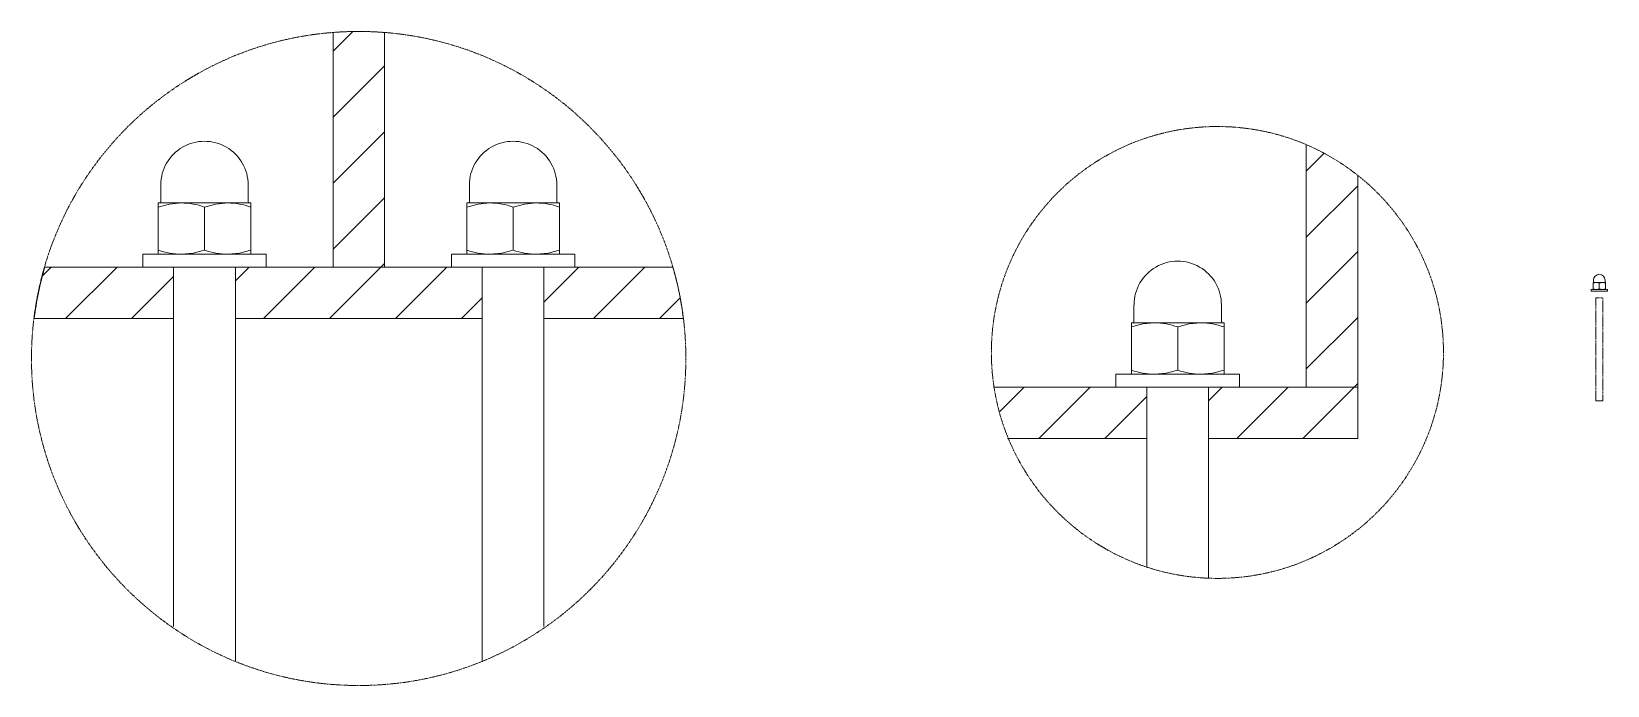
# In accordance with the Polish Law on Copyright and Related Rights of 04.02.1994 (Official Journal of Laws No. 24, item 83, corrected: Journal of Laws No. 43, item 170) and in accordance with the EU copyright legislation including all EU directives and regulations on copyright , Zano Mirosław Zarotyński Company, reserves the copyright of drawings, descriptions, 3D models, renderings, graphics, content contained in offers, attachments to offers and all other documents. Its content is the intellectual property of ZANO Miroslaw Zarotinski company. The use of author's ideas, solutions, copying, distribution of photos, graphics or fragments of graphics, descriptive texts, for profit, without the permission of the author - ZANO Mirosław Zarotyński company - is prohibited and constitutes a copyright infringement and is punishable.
# Model space of a CAD drawing. Header units: millimetres. Extents: x 13 to 10225, y -4069 to 1684.
# Drawn here: x 7927 to 10225, y -4069 to -3115 of the extents above.
import ezdxf

# ---------------------------------------------------------------- set-up
doc = ezdxf.new("R2010")
doc.units = ezdxf.units.MM
doc.linetypes.add('HIDDEN', pattern=[1.905, 1.27, -0.635])
doc.layers.add('ZANO_R', color=7, linetype='Continuous', lineweight=0)
doc.layers.add('ZANO_R_przerywana', color=7, linetype='HIDDEN', lineweight=0)

msp = doc.modelspace()

# ---------------------------------------------------------------- linework, layer by layer
at = {"layer": 'ZANO_R'}
for p, q in [((8367.1, -3143.3), (8395.6, -3114.9)), ((8367.1, -3116.2), (8367.1, -3458.4)), ((8442.1, -3116.2), (8442.1, -3458.4)), ((8367.1, -3239.5), (8442.1, -3164.5)), ((8367.1, -3335.8), (8442.1, -3260.8)), ((9786.2, -3279.7), (9786.2, -3633.3)), ((9786.2, -3318.3), (9812.2, -3292.2)), ((9861.2, -3324.3), (9861.2, -3633.3)), ((8115.9, -3338.4), (8115.9, -3362.8)), ((8243.4, -3362.8), (8243.4, -3338.4)), ((8565.9, -3338.4), (8565.9, -3362.8)), ((8693.4, -3362.8), (8693.4, -3338.4)), ((9786.2, -3414.5), (9861.2, -3339.5)), ((8112.1, -3370.7), (8112.1, -3364.6)), ((8145.9, -3364.6), (8112.1, -3364.6)), ((8112.1, -3370.7), (8128.7, -3366.3)), ((8112.1, -3370.7), (8112.1, -3433.6)), ((8128.7, -3366.3), (8145.9, -3364.6)), ((8213.4, -3364.6), (8145.9, -3364.6)), ((8179.6, -3370.7), (8196.2, -3366.3)), ((8179.6, -3370.7), (8179.6, -3433.6)), ((8196.2, -3366.3), (8213.4, -3364.6)), ((8247.1, -3364.6), (8213.4, -3364.6)), ((8247.1, -3370.7), (8247.1, -3364.6)), ((8247.1, -3370.7), (8247.1, -3433.6)), ((8367.1, -3432), (8442.1, -3357)), ((8562.1, -3370.7), (8562.1, -3364.6)), ((8595.9, -3364.6), (8562.1, -3364.6)), ((8562.1, -3370.7), (8578.7, -3366.3)), ((8562.1, -3370.7), (8562.1, -3433.6)), ((8578.7, -3366.3), (8595.9, -3364.6)), ((8663.4, -3364.6), (8595.9, -3364.6)), ((8629.6, -3370.7), (8646.2, -3366.3)), ((8629.6, -3370.7), (8629.6, -3433.6)), ((8646.2, -3366.3), (8663.4, -3364.6)), ((8697.1, -3364.6), (8663.4, -3364.6)), ((8697.1, -3370.7), (8697.1, -3364.6)), ((8697.1, -3370.7), (8697.1, -3433.6)), ((8089.6, -3439.6), (8089.6, -3458.4)), ((8269.6, -3439.6), (8089.6, -3439.6)), ((8112.1, -3439.6), (8112.1, -3433.6)), ((8163.1, -3438), (8145.9, -3439.6)), ((8179.6, -3433.6), (8163.1, -3438)), ((8230.6, -3438), (8213.4, -3439.6)), ((8247.1, -3433.6), (8230.6, -3438)), ((8247.1, -3439.6), (8247.1, -3433.6)), ((8269.6, -3458.4), (8269.6, -3439.6)), ((8539.6, -3439.6), (8539.6, -3458.4)), ((8719.6, -3439.6), (8539.6, -3439.6)), ((8562.1, -3439.6), (8562.1, -3433.6)), ((8613.1, -3438), (8595.9, -3439.6)), ((8629.6, -3433.6), (8613.1, -3438)), ((8680.6, -3438), (8663.4, -3439.6)), ((8697.1, -3433.6), (8680.6, -3438)), ((8697.1, -3439.6), (8697.1, -3433.6)), ((8719.6, -3458.4), (8719.6, -3439.6)), ((9786.2, -3510.7), (9861.2, -3435.7)), ((7943.3, -3470.9), (7956, -3458.2)), ((7946.8, -3458.2), (8134.6, -3458.4)), ((7977.1, -3533.4), (8052.2, -3458.3)), ((8269.6, -3458.4), (8089.6, -3458.4)), ((8134.6, -3533.4), (8134.6, -3458.4)), ((8134.6, -3458.4), (8134.6, -3971)), ((8224.6, -3533.4), (8224.6, -3458.4)), ((8224.6, -3458.4), (8584.6, -3458.4)), ((8224.6, -3458.4), (8224.6, -4033.2)), ((8224.6, -3478.3), (8244.5, -3458.4)), ((8265.7, -3533.4), (8340.7, -3458.4)), ((8361.9, -3533.4), (8436.9, -3458.4)), ((8442.1, -3458.4), (8367.1, -3458.4)), ((8436.9, -3458.4), (8442.1, -3453.2)), ((8458.2, -3533.4), (8533.2, -3458.4)), ((8719.6, -3458.4), (8539.6, -3458.4)), ((8584.6, -3458.4), (8584.6, -3533.4)), ((8584.6, -3458.4), (8584.6, -4033.2)), ((8862.5, -3458.2), (8674.6, -3458.4)), ((8725.6, -3458.3), (8674.6, -3509.3)), ((8674.6, -3533.4), (8674.6, -3458.4)), ((8674.6, -3458.4), (8674.6, -3982.8)), ((8821.9, -3458.3), (8746.8, -3533.4)), ((8073.3, -3533.4), (8134.6, -3472)), ((10201.4, -3490.8), (10201.4, -3493.3)), ((10225.4, -3490.8), (10201.4, -3490.8)), ((10204.4, -3481.6), (10204.4, -3480.8)), ((10208.9, -3480.8), (10204.4, -3480.8)), ((10204.4, -3481.6), (10204.4, -3490)), ((10204.4, -3490.8), (10204.4, -3490)), ((10204.9, -3477.3), (10204.9, -3480.5)), ((10217.9, -3480.8), (10208.9, -3480.8)), ((10213.4, -3481.6), (10213.4, -3490)), ((10222.4, -3480.8), (10217.9, -3480.8)), ((10221.9, -3480.5), (10221.9, -3477.3)), ((10222.4, -3481.6), (10222.4, -3480.8)), ((10222.4, -3481.6), (10222.4, -3490)), ((10222.4, -3490.8), (10222.4, -3490)), ((10225.4, -3493.3), (10225.4, -3490.8)), ((8554.4, -3533.4), (8584.6, -3503.1)), ((8873.2, -3503.2), (8843, -3533.4)), ((9534.9, -3513.3), (9534.9, -3537.7)), ((9662.4, -3537.7), (9662.4, -3513.3)), ((8134.6, -3533.4), (7931.4, -3533.4)), ((8584.6, -3533.4), (8224.6, -3533.4)), ((8674.6, -3533.4), (8877.9, -3533.4)), ((9786.2, -3606.9), (9861.2, -3531.9)), ((9531.2, -3545.6), (9531.2, -3539.6)), ((9564.9, -3539.6), (9531.2, -3539.6)), ((9531.2, -3545.6), (9547.7, -3541.2)), ((9531.2, -3545.6), (9531.2, -3608.5)), ((9547.7, -3541.2), (9564.9, -3539.6)), ((9632.4, -3539.6), (9564.9, -3539.6)), ((9598.7, -3545.6), (9615.2, -3541.2)), ((9598.7, -3545.6), (9598.7, -3608.5)), ((9615.2, -3541.2), (9632.4, -3539.6)), ((9666.2, -3539.6), (9632.4, -3539.6)), ((9666.2, -3545.6), (9666.2, -3539.6)), ((9666.2, -3545.6), (9666.2, -3608.5)), ((9508.7, -3614.6), (9508.7, -3633.3)), ((9688.7, -3614.6), (9508.7, -3614.6)), ((9531.2, -3614.6), (9531.2, -3608.5)), ((9582.1, -3612.9), (9564.9, -3614.6)), ((9598.7, -3608.5), (9582.1, -3612.9)), ((9649.6, -3612.9), (9632.4, -3614.6)), ((9666.2, -3608.5), (9649.6, -3612.9)), ((9666.2, -3614.6), (9666.2, -3608.5)), ((9688.7, -3633.3), (9688.7, -3614.6)), ((9856, -3633.3), (9861.2, -3628.1)), ((9330.9, -3633.2), (9553.7, -3633.3)), ((9338.6, -3669.6), (9375, -3633.2)), ((9396.1, -3708.3), (9471.2, -3633.2)), ((9492.3, -3708.3), (9553.7, -3647)), ((9688.7, -3633.3), (9508.7, -3633.3)), ((9553.7, -3708.3), (9553.7, -3633.3)), ((9553.7, -3633.3), (9553.7, -3895.9)), ((9643.7, -3708.3), (9643.7, -3633.3)), ((9643.7, -3633.3), (9861.2, -3633.3)), ((9643.7, -3633.3), (9643.7, -3912.1)), ((9643.7, -3653.2), (9663.5, -3633.3)), ((9684.8, -3708.3), (9759.8, -3633.3)), ((9781, -3708.3), (9856, -3633.3)), ((9861.2, -3633.3), (9786.2, -3633.3)), ((9553.7, -3708.3), (9350.4, -3708.3)), ((9861.2, -3708.3), (9643.7, -3708.3)), ((8134.6, -3933.7), (8134.6, -3982.8))]:
    msp.add_line(p, q, dxfattribs=at)
at = {"layer": 'ZANO_R', "flags": 128}
for points in [[(10204.4, -3481.6), (10206.6, -3481), (10208.9, -3480.8)], [(10213.4, -3490), (10211.2, -3490.6), (10208.9, -3490.8)], [(10213.4, -3481.6), (10215.6, -3481), (10217.9, -3480.8)], [(10222.4, -3490), (10220.2, -3490.6), (10217.9, -3490.8)]]:
    msp.add_lwpolyline(points, dxfattribs=at)
at = {"layer": 'ZANO_R'}
for points in [[(10201.4, -3493.3), (10225.4, -3493.3)], [(9861.2, -3633.3), (9861.2, -3708.3)]]:
    msp.add_lwpolyline(points, dxfattribs=at)
for centre, radius, start, end in [((8404.6, -3591.6), 476.9, 85.4896, 94.5104), ((8179.6, -3338.4), 63.7, 359.9997, 180.0003), ((8629.6, -3338.4), 63.7, 359.9997, 180.0003), ((8114, -3362.8), 1.88, 270.0029, 359.9902), ((8145, -3467), 102.3, 70.227, 89.5168), ((8212.5, -3467), 102.3, 70.227, 89.5168), ((8245.3, -3362.8), 1.88, 180.0098, 269.9971), ((8564, -3362.8), 1.88, 270.0029, 359.9902), ((8595, -3467), 102.3, 70.227, 89.5168), ((8662.5, -3467), 102.3, 70.227, 89.5168), ((8695.3, -3362.8), 1.88, 180.0098, 269.9834), ((8146.8, -3337.3), 102.3, 250.2279, 269.5163), ((8214.3, -3337.3), 102.3, 250.2279, 269.5163), ((8596.8, -3337.3), 102.3, 250.2279, 269.5163), ((8664.3, -3337.3), 102.3, 250.2279, 269.5163), ((8404.4, -3591.6), 476.7, 163.7479, 173.0145), ((8404.4, -3591.6), 477.1, 7.0111, 16.238), ((9598.7, -3513.3), 63.7, 359.9997, 180.0003), ((10213.4, -3477.3), 8.5, 0, 180), ((10209, -3477.2), 13.6, 250.2279, 269.5164), ((10204.6, -3480.5), 0.25, 270, 0), ((10208.8, -3494.4), 13.6, 70.2269, 89.5167), ((10218, -3477.2), 13.6, 250.2279, 269.5164), ((10217.8, -3494.4), 13.6, 70.2269, 89.5167), ((10222.1, -3480.5), 0.25, 180, 270), ((9533, -3537.7), 1.88, 270.0029, 359.9902), ((9664.3, -3537.7), 1.88, 180.0098, 269.9971), ((9564, -3641.9), 102.3, 70.227, 89.5168), ((9631.5, -3641.9), 102.3, 70.227, 89.5168), ((9565.8, -3512.3), 102.3, 250.2279, 269.5163), ((9633.3, -3512.3), 102.3, 250.2279, 269.5163)]:
    msp.add_arc(centre, radius, start, end, dxfattribs=at)
at = {"layer": 'ZANO_R_przerywana'}
for p, q in [((10208.4, -3503.3), (10208.4, -3653.3)), ((10218.4, -3653.3), (10218.4, -3503.3)), ((10218.4, -3653.3), (10208.4, -3653.3))]:
    msp.add_line(p, q, dxfattribs=at)
msp.add_lwpolyline([(10208.4, -3503.3), (10218.4, -3503.3)], dxfattribs=at)
at = {"layer": 'ZANO_R_przerywana', "color": 1}
for centre, radius in [((8404.4, -3591.6), 477.1), ((9656.6, -3582.8), 329.6)]:
    msp.add_circle(centre, radius, dxfattribs=at)

doc.saveas('drawing.dxf')
